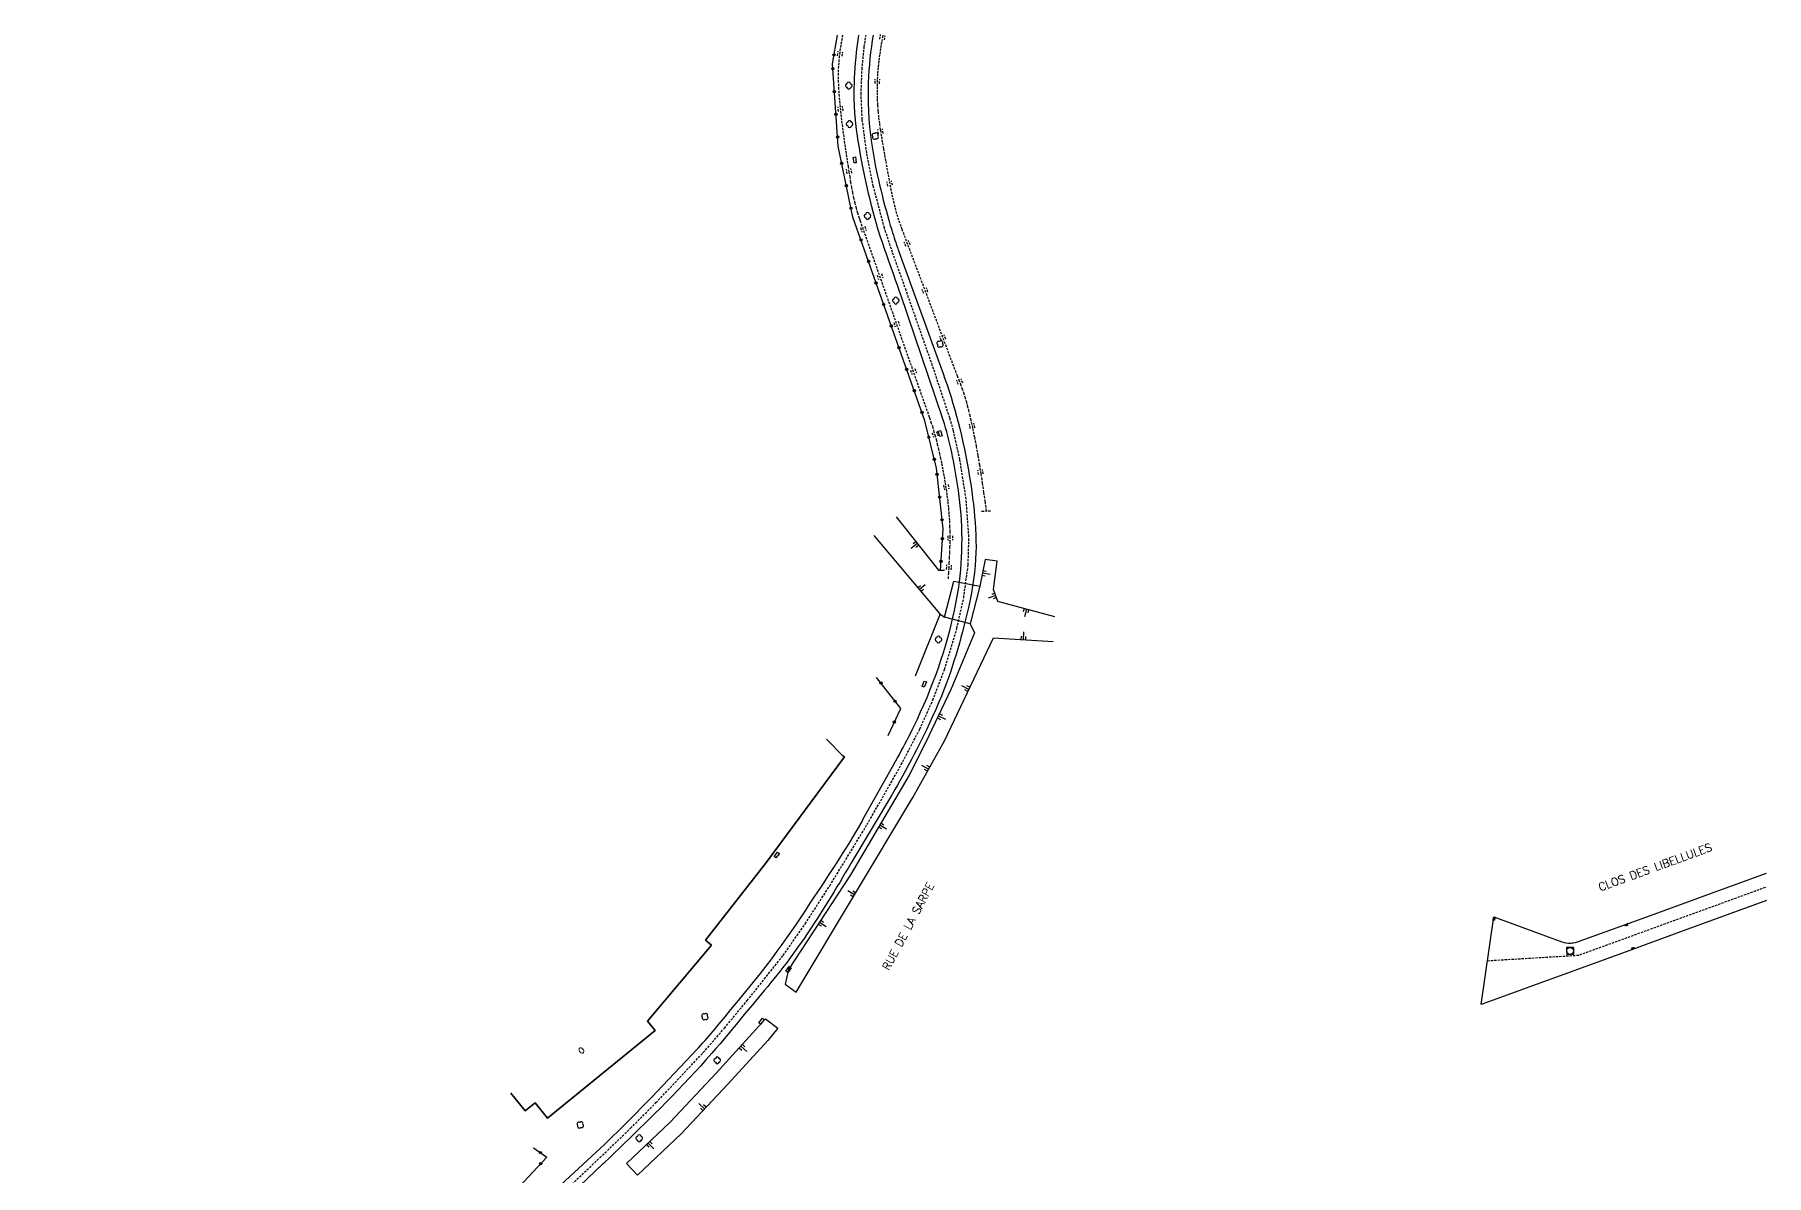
# Model space of a CAD drawing. Header units: millimetres. Extents: x 75000 to 76001, y 158000 to 159000.
# Drawn here: x 75621.4 to 76000, y 158750.7 to 159000.1 of the extents above; entities that cross this region are included whole.
import ezdxf
from ezdxf.enums import TextEntityAlignment as Align

# ---------------------------------------------------------------- set-up
doc = ezdxf.new("R2010")
doc.units = ezdxf.units.MM
doc.linetypes.add('DASHED', pattern=[0.75, 0.5, -0.25])
doc.layers.get('0').update_dxf_attribs({"linetype": 'CONTINUOUS'})
for name, color, linetype in [('W0001', 6, 'DASHED'), ('W0008', 7, 'CONTINUOUS'), ('W0100', 7, 'CONTINUOUS'), ('W0112', 1, 'DASHED'), ('W0120', 7, 'CONTINUOUS'), ('W0211', 2, 'CONTINUOUS'), ('W0220', 5, 'DASHED'), ('W0300', 7, 'CONTINUOUS'), ('W0322', 7, 'CONTINUOUS'), ('W0400', 7, 'CONTINUOUS'), ('W0420', 7, 'CONTINUOUS'), ('W0471', 7, 'CONTINUOUS'), ('W0989', 7, 'CONTINUOUS'), ('W0991', 7, 'CONTINUOUS')]:
    doc.layers.add(name, color=color, linetype=linetype)
doc.styles.get("Standard").update_dxf_attribs({"font": 'romans.shx', "width": 0.85})

# ---------------------------------------------------------------- blocks, each defined once
blk = doc.blocks.new('T400')
for p, q in [((-0.15, 0.3), (0.15, 0.3)), ((-0.15, -0.25), (-0.15, 0.3)), ((-0.15, 0.15), (0.15, 0.15)), ((-0.15, 0), (0.15, 0)), ((0.15, 0.3), (0.15, -0.25)), ((-0.15, -0.15), (0.15, -0.15)), ((-0.15, -0.25), (-0.15, -0.3)), ((-0.15, -0.3), (0.15, -0.3)), ((0.15, -0.3), (0.15, -0.25))]:
    blk.add_line(p, q)
blk = doc.blocks.new('T420')
for p, q in [((0.75, 0.75), (-0.75, 0.75)), ((-0.75, 0.75), (-0.75, -0.75)), ((0.75, 0.75), (0.75, -0.75)), ((0.75, -0.75), (-0.75, -0.75))]:
    blk.add_line(p, q)
blk.add_ellipse((0, 0), major_axis=(-0.53, 0.53), ratio=1, start_param=3.926991, end_param=10.210176)

msp = doc.modelspace()

# ---------------------------------------------------------------- linework, layer by layer
at = {"layer": 'W0001'}
msp.add_lwpolyline([(75733.36, 158743.72), (75744.98, 158754.59), (75751.67, 158761.03), (75757.22, 158766.62), (75767.56, 158777.55), (75772.17, 158782.91), (75777.16, 158788.94), (75785.03, 158798.81), (75789.84, 158805.72), (75795.21, 158814.02), (75803.39, 158827.42), (75810.86, 158840.53), (75814.9, 158848.3), (75817.75, 158854.62), (75820.31, 158861.33), (75823, 158870.31), (75824.5, 158876.97), (75825.48, 158884.22), (75825.64, 158890.31), (75825.03, 158898.59), (75823.66, 158907.23), (75822.23, 158913.62), (75821.45, 158916.31), (75817.93, 158927.03), (75811.92, 158944.16), (75808.92, 158952.52), (75807.17, 158957.83), (75804.74, 158967), (75803.29, 158974.28), (75802.32, 158981.59), (75802.07, 158987.09), (75802.27, 158992.56), (75802.77, 158997.44), (75803.12, 159000)], dxfattribs=at)
at = {"layer": 'W0001', "flags": 128}
msp.add_lwpolyline([(75939.01, 158797.66), (75958.95, 158798.86), (76000, 158813.79)], dxfattribs=at)
at = {"layer": 'W0008'}
for points in [[(75809.38, 158840.84), (75809.39, 158840.88), (75809.41, 158840.92), (75809.44, 158840.95), (75809.46, 158841), (75809.48, 158841.03), (75809.51, 158841.08), (75809.52, 158841.11), (75809.55, 158841.16), (75809.57, 158841.19), (75809.59, 158841.23), (75810.02, 158841.98), (75810.43, 158842.75), (75810.84, 158843.5), (75811.25, 158844.27), (75811.66, 158845.03), (75812.06, 158845.8), (75812.46, 158846.56), (75812.85, 158847.34), (75813.23, 158848.11), (75813.62, 158848.89), (75814.37, 158850.45), (75815.09, 158852.03), (75815.8, 158853.61), (75816.48, 158855.22), (75817.13, 158856.83), (75817.77, 158858.44), (75818.38, 158860.06), (75818.96, 158861.7), (75819.52, 158863.34), (75820.05, 158865), (75820.05, 158865), (75820.52, 158866.52), (75820.96, 158868.05), (75821.38, 158869.58), (75821.78, 158871.11), (75822.15, 158872.66), (75822.49, 158874.2), (75822.8, 158875.77), (75823.09, 158877.33), (75823.34, 158878.89), (75823.55, 158880.45), (75823.71, 158881.8), (75823.84, 158883.12), (75823.95, 158884.47), (75824.03, 158885.81), (75824.09, 158887.16), (75824.12, 158888.5), (75824.14, 158889.84), (75824.12, 158891.19), (75824.08, 158892.53), (75824.02, 158893.86), (75823.93, 158895.19), (75823.81, 158896.5), (75823.68, 158897.81), (75823.52, 158899.12), (75823.35, 158900.44), (75823.16, 158901.75), (75822.95, 158903.06), (75822.73, 158904.36), (75822.5, 158905.67), (75822.25, 158906.97), (75822.07, 158907.88), (75821.88, 158908.78), (75821.69, 158909.69), (75821.48, 158910.59), (75821.27, 158911.48), (75821.05, 158912.38), (75820.81, 158913.27), (75820.55, 158914.16), (75820.29, 158915.05), (75820, 158915.92), (75819.99, 158915.95), (75819.98, 158916), (75819.96, 158916.03), (75819.95, 158916.08), (75819.94, 158916.11), (75819.93, 158916.14), (75819.91, 158916.19), (75819.9, 158916.22), (75819.89, 158916.27), (75819.88, 158916.3), (75810.73, 158943.19), (75810.73, 158943.19), (75810.72, 158943.25), (75810.7, 158943.3), (75810.68, 158943.34), (75810.66, 158943.41), (75810.65, 158943.45), (75810.63, 158943.5), (75810.61, 158943.56), (75810.59, 158943.61), (75810.58, 158943.67), (75810.55, 158943.72), (75810.09, 158945.09), (75809.6, 158946.45), (75809.12, 158947.83), (75808.62, 158949.19), (75808.14, 158950.56), (75807.66, 158951.92), (75807.18, 158953.3), (75806.72, 158954.67), (75806.27, 158956.05), (75805.83, 158957.42), (75805.44, 158958.75), (75805.05, 158960.06), (75804.7, 158961.39), (75804.34, 158962.73), (75804.02, 158964.06), (75803.7, 158965.41), (75803.38, 158966.75), (75803.09, 158968.11), (75802.8, 158969.45), (75802.53, 158970.81), (75802.23, 158972.33), (75801.95, 158973.84), (75801.69, 158975.38), (75801.45, 158976.89), (75801.22, 158978.42), (75801.02, 158979.95), (75800.86, 158981.48), (75800.73, 158983.02), (75800.63, 158984.56), (75800.58, 158986.09), (75800.56, 158987.22), (75800.56, 158988.34), (75800.59, 158989.48), (75800.63, 158990.61), (75800.7, 158991.73), (75800.77, 158992.86), (75800.87, 158994), (75800.98, 158995.12), (75801.09, 158996.25), (75801.22, 158997.38), (75801.35, 158998.39), (75801.48, 158999.41), (75801.57, 159000)], [(75804.7, 159000), (75804.51, 158998.83), (75804.33, 158997.52), (75804.16, 158996.2), (75804.01, 158994.89), (75803.88, 158993.58), (75803.77, 158992.27), (75803.69, 158990.94), (75803.62, 158989.62), (75803.59, 158988.31), (75803.58, 158986.98), (75803.6, 158985.23), (75803.67, 158983.47), (75803.78, 158981.72), (75803.94, 158979.95), (75804.13, 158978.2), (75804.36, 158976.45), (75804.62, 158974.7), (75804.92, 158972.97), (75805.24, 158971.23), (75805.6, 158969.5), (75805.84, 158968.39), (75806.1, 158967.27), (75806.37, 158966.16), (75806.64, 158965.05), (75806.92, 158963.94), (75807.22, 158962.83), (75807.52, 158961.73), (75807.83, 158960.62), (75808.14, 158959.53), (75808.46, 158958.42), (75808.46, 158958.42), (75808.62, 158957.89), (75808.79, 158957.34), (75808.96, 158956.8), (75809.12, 158956.25), (75809.3, 158955.72), (75809.48, 158955.17), (75809.65, 158954.64), (75809.84, 158954.09), (75810.02, 158953.56), (75810.21, 158953.02), (75810.21, 158953.02), (75810.23, 158952.97), (75810.25, 158952.91), (75810.27, 158952.86), (75810.29, 158952.8), (75810.31, 158952.75), (75810.33, 158952.69), (75810.35, 158952.62), (75810.38, 158952.58), (75810.39, 158952.52), (75810.41, 158952.47), (75810.41, 158952.47), (75819.3, 158927.98), (75819.32, 158927.94), (75819.34, 158927.89), (75819.35, 158927.86), (75819.37, 158927.81), (75819.38, 158927.77), (75819.4, 158927.72), (75819.41, 158927.67), (75819.43, 158927.64), (75819.45, 158927.59), (75819.46, 158927.55), (75819.95, 158926.22), (75820.41, 158924.88), (75820.86, 158923.53), (75821.3, 158922.17), (75821.73, 158920.83), (75822.14, 158919.47), (75822.54, 158918.11), (75822.91, 158916.73), (75823.28, 158915.36), (75823.63, 158914), (75824, 158912.48), (75824.34, 158910.98), (75824.67, 158909.47), (75824.98, 158907.95), (75825.27, 158906.42), (75825.55, 158904.91), (75825.8, 158903.38), (75826.04, 158901.84), (75826.26, 158900.31), (75826.46, 158898.77), (75826.62, 158897.44), (75826.77, 158896.11), (75826.89, 158894.78), (75827, 158893.45), (75827.09, 158892.12), (75827.15, 158890.78), (75827.19, 158889.45), (75827.2, 158888.12), (75827.17, 158886.8), (75827.11, 158885.47), (75827.01, 158883.98), (75826.85, 158882.5), (75826.66, 158881.02), (75826.45, 158879.55), (75826.19, 158878.08), (75825.91, 158876.61), (75825.59, 158875.14), (75825.27, 158873.67), (75824.91, 158872.22), (75824.55, 158870.77), (75824.23, 158869.52), (75823.89, 158868.28), (75823.55, 158867.05), (75823.2, 158865.83), (75822.83, 158864.59), (75822.45, 158863.38), (75822.06, 158862.16), (75821.66, 158860.95), (75821.23, 158859.73), (75820.8, 158858.53), (75820.8, 158858.53), (75820.23, 158857.03), (75819.63, 158855.52), (75819.02, 158854.03), (75818.38, 158852.55), (75817.71, 158851.06), (75817.04, 158849.59), (75816.34, 158848.12), (75815.64, 158846.67), (75814.91, 158845.22), (75814.19, 158843.77), (75813.69, 158842.8), (75813.18, 158841.81), (75812.66, 158840.84), (75812.15, 158839.89), (75811.63, 158838.92), (75811.1, 158837.97), (75810.57, 158837), (75810.03, 158836.05), (75809.48, 158835.11), (75808.93, 158834.16), (75808.91, 158834.12), (75808.88, 158834.08), (75808.86, 158834.05), (75808.84, 158834), (75808.81, 158833.97), (75808.79, 158833.92), (75808.77, 158833.89), (75808.74, 158833.84), (75808.72, 158833.81), (75808.7, 158833.77)], [(75732.57, 158745.11), (75746.05, 158757.58), (75746.05, 158757.58), (75750.66, 158762.08), (75756.15, 158767.67), (75756.15, 158767.67), (75766.27, 158778.36), (75766.3, 158778.39), (75766.33, 158778.42), (75766.36, 158778.45), (75766.39, 158778.48), (75766.42, 158778.52), (75766.45, 158778.55), (75766.48, 158778.58), (75766.52, 158778.61), (75766.55, 158778.64), (75766.57, 158778.69), (75767.04, 158779.17), (75767.49, 158779.69), (75767.95, 158780.19), (75768.4, 158780.7), (75768.84, 158781.22), (75769.28, 158781.73), (75769.72, 158782.27), (75770.16, 158782.78), (75770.59, 158783.31), (75771.03, 158783.84), (75771.03, 158783.84), (75772.33, 158785.41), (75773.62, 158786.97), (75774.92, 158788.55), (75776.22, 158790.11), (75777.5, 158791.69), (75778.77, 158793.28), (75780.04, 158794.88), (75781.29, 158796.48), (75782.52, 158798.09), (75783.73, 158799.72), (75784.8, 158801.2), (75785.86, 158802.67), (75786.9, 158804.17), (75787.93, 158805.67), (75788.95, 158807.19), (75789.96, 158808.69), (75790.96, 158810.22), (75791.97, 158811.73), (75792.96, 158813.25), (75793.96, 158814.78), (75794.82, 158816.09), (75795.68, 158817.41), (75796.54, 158818.72), (75797.39, 158820.05), (75798.23, 158821.38), (75799.07, 158822.7), (75799.89, 158824.03), (75800.7, 158825.38), (75801.49, 158826.73), (75802.27, 158828.09), (75802.27, 158828.09), (75802.29, 158828.14), (75802.31, 158828.17), (75802.34, 158828.22), (75802.36, 158828.25), (75802.38, 158828.3), (75802.4, 158828.34), (75802.42, 158828.38), (75802.45, 158828.42), (75802.47, 158828.45), (75802.48, 158828.5), (75809.38, 158840.84)], [(75808.7, 158833.77), (75800.07, 158819.27), (75800.07, 158819.27), (75800.05, 158819.23), (75800.02, 158819.19), (75800, 158819.16), (75799.98, 158819.12), (75799.95, 158819.08), (75799.93, 158819.05), (75799.91, 158819), (75799.89, 158818.97), (75799.87, 158818.92), (75799.84, 158818.89), (75799.23, 158817.86), (75798.62, 158816.83), (75798.01, 158815.81), (75797.39, 158814.78), (75796.77, 158813.77), (75796.16, 158812.75), (75795.53, 158811.72), (75794.9, 158810.7), (75794.27, 158809.69), (75793.63, 158808.69), (75792.81, 158807.39), (75791.98, 158806.11), (75791.15, 158804.84), (75790.3, 158803.56), (75789.44, 158802.31), (75788.56, 158801.06), (75787.68, 158799.81), (75786.78, 158798.58), (75785.88, 158797.36), (75784.95, 158796.14), (75784.3, 158795.31), (75783.64, 158794.48), (75782.98, 158793.67), (75782.32, 158792.86), (75781.66, 158792.05), (75780.98, 158791.23), (75780.31, 158790.42), (75779.64, 158789.61), (75778.97, 158788.81), (75778.29, 158788), (75777.41, 158786.94), (75776.53, 158785.88), (75775.66, 158784.81), (75774.77, 158783.73), (75773.89, 158782.67), (75773.01, 158781.61), (75772.12, 158780.56), (75771.23, 158779.5), (75770.34, 158778.45), (75769.43, 158777.41), (75768.22, 158776.05), (75767, 158774.69), (75765.77, 158773.34), (75764.52, 158772.02), (75763.27, 158770.69), (75762.01, 158769.38), (75760.73, 158768.06), (75759.46, 158766.75), (75758.18, 158765.45), (75756.89, 158764.17), (75755.81, 158763.09), (75754.73, 158762.02), (75753.64, 158760.95), (75752.55, 158759.88), (75751.46, 158758.81), (75750.37, 158757.75), (75749.27, 158756.69), (75748.17, 158755.64), (75747.07, 158754.59), (75745.97, 158753.53), (75745.93, 158753.5), (75745.9, 158753.47), (75745.87, 158753.44), (75745.83, 158753.41), (75745.8, 158753.38), (75745.77, 158753.34), (75745.73, 158753.31), (75745.7, 158753.28), (75745.66, 158753.25), (75745.62, 158753.22), (75732.12, 158740.38)]]:
    msp.add_lwpolyline(points, dxfattribs=at)
at = {"layer": 'W0008', "flags": 128}
msp.add_lwpolyline([(76000, 158810.82), (75981.23, 158803.98), (75969.31, 158799.63), (75937.62, 158788.07), (75940.39, 158807.24), (75955.28, 158801.77, 0.08379), (75957.22, 158801.51, 0.05478), (75958.48, 158801.69), (75975.48, 158807.85), (75990.2, 158813.21), (76000, 158816.79)], format="xyb", dxfattribs=at)
at = {"layer": 'W0100'}
msp.add_lwpolyline([(75725.48, 158768.73), (75728.61, 158764.84), (75730.77, 158766.58), (75733.51, 158763.2), (75757.07, 158782.39), (75755.38, 158784.47), (75769.34, 158801.08), (75768.05, 158802.16), (75781.2, 158818.91), (75798.41, 158842.19), (75798.04, 158842.45), (75794.53, 158846.08), (75798.04, 158842.45), (75798.41, 158842.19), (75781.2, 158818.91), (75768.05, 158802.16), (75769.34, 158801.08), (75755.38, 158784.47), (75757.07, 158782.39), (75733.51, 158763.2), (75730.77, 158766.58), (75728.61, 158764.84), (75725.48, 158768.73)], dxfattribs=at)
at = {"layer": 'W0112'}
msp.add_lwpolyline([(75828.37, 158895.91), (75830.55, 158896.05)], dxfattribs=at)
at = {"layer": 'W0120'}
for points in [[(75820.31, 158872.75), (75822.31, 158880.66)], [(75822.31, 158880.66), (75828.04, 158879.55)], [(75828.04, 158879.55), (75825.92, 158871.27)], [(75825.92, 158871.27), (75820.31, 158872.75)]]:
    msp.add_lwpolyline(points, dxfattribs=at)
at = {"layer": 'W0211'}
for points in [[(75809.7, 158894.69), (75818.98, 158883), (75820.29, 158883.06)], [(75804.87, 158890.62), (75819.19, 158873.55), (75820.31, 158872.75)], [(75814.34, 158888.84), (75812.99, 158887.77)], [(75814.02, 158889.23), (75813.44, 158888.77)], [(75814.65, 158888.45), (75814.06, 158887.98)], [(75844.45, 158872.84), (75831.98, 158876.2), (75831.02, 158878.84), (75831.84, 158884.97), (75829.16, 158885.38), (75828.04, 158879.55)], [(75828.5, 158881.97), (75829.23, 158881.83)], [(75828.59, 158882.45), (75830.29, 158882.14)], [(75828.7, 158882.95), (75829.43, 158882.81)], [(75814.47, 158879.19), (75815.04, 158879.66)], [(75814.79, 158878.8), (75816.1, 158879.91)], [(75815.11, 158878.42), (75815.68, 158878.89)], [(75831.33, 158877.98), (75830.62, 158877.73)], [(75831.5, 158877.52), (75829.88, 158876.92)], [(75831.67, 158877.05), (75830.97, 158876.8)], [(75837.73, 158874.66), (75837.54, 158873.92)], [(75838.22, 158874.52), (75837.77, 158872.86)], [(75838.7, 158874.39), (75838.51, 158873.67)], [(75825.92, 158871.27), (75826.88, 158869.31), (75821.78, 158857.09), (75816.15, 158845.27), (75812.61, 158838.25), (75799.73, 158816.42), (75786.19, 158795.73), (75785.46, 158792.56), (75787.84, 158790.77), (75813.41, 158833.31), (75820.27, 158845.69), (75831.04, 158868.27), (75844.09, 158867.41)], [(75837.07, 158867.88), (75837.12, 158868.62)], [(75837.56, 158867.84), (75837.68, 158869.55)], [(75838.06, 158867.81), (75838.12, 158868.55)], [(75825.66, 158856.98), (75824.1, 158857.72)], [(75825.44, 158856.53), (75824.77, 158856.84)], [(75825.87, 158857.44), (75825.2, 158857.75)], [(75819.18, 158851.64), (75819.86, 158851.31)], [(75818.75, 158850.73), (75819.43, 158850.41)], [(75818.97, 158851.19), (75820.52, 158850.44)], [(75816.84, 158839.5), (75815.34, 158840.33)], [(75817.08, 158839.94), (75816.42, 158840.3)], [(75816.59, 158839.06), (75815.94, 158839.42)], [(75805.91, 158826.91), (75806.56, 158826.53)], [(75806.17, 158827.34), (75807.65, 158826.47)], [(75806.42, 158827.77), (75807.07, 158827.39)], [(75800.62, 158812.05), (75799.15, 158812.92)], [(75800.37, 158811.61), (75799.73, 158812)], [(75800.88, 158812.47), (75800.24, 158812.86)], [(75792.96, 158806.08), (75794.4, 158805.14)], [(75793.23, 158806.5), (75793.86, 158806.08)], [(75792.69, 158805.66), (75793.31, 158805.25)], [(75753.19, 158750.77), (75750.8, 158753.31), (75760.27, 158762.28), (75770.36, 158773.06), (75781.2, 158784.91), (75783.86, 158782.94), (75781.65, 158780.23), (75772.91, 158770.69), (75762.73, 158759.81), (75753.19, 158750.77), (75753.19, 158750.77)], [(75775.44, 158778.61), (75775.99, 158778.11)], [(75775.77, 158778.98), (75777.05, 158777.83)], [(75776.11, 158779.34), (75776.66, 158778.84)], [(75767.83, 158765.25), (75766.57, 158766.44)], [(75767.48, 158764.89), (75766.94, 158765.41)], [(75768.17, 158765.62), (75767.62, 158766.12)], [(75755.17, 158757.45), (75755.69, 158756.91)], [(75755.53, 158757.8), (75756.72, 158756.55)], [(75755.9, 158758.14), (75756.41, 158757.59)]]:
    msp.add_lwpolyline(points, dxfattribs=at)
at = {"layer": 'W0220'}
for points in [[(75821.16, 158881.16), (75821.22, 158882.3), (75821.29, 158883.44), (75821.35, 158884.58), (75821.41, 158885.72), (75821.46, 158886.86), (75821.5, 158887.98), (75821.52, 158889.12), (75821.53, 158890.27), (75821.52, 158891.41), (75821.49, 158892.55), (75821.49, 158892.55), (75821.44, 158893.94), (75821.34, 158895.33), (75821.22, 158896.72), (75821.07, 158898.11), (75820.9, 158899.5), (75820.7, 158900.89), (75820.48, 158902.27), (75820.25, 158903.66), (75819.99, 158905.03), (75819.72, 158906.41), (75819.52, 158907.39), (75819.3, 158908.38), (75819.09, 158909.34), (75818.85, 158910.31), (75818.61, 158911.3), (75818.35, 158912.27), (75818.08, 158913.22), (75817.8, 158914.17), (75817.49, 158915.12), (75817.17, 158916.08), (75817.16, 158916.11), (75817.14, 158916.16), (75817.13, 158916.19), (75817.12, 158916.22), (75817.1, 158916.27), (75817.09, 158916.3), (75817.08, 158916.33), (75817.07, 158916.38), (75817.05, 158916.41), (75817.04, 158916.44), (75801.91, 158959.39), (75801.9, 158959.45), (75801.88, 158959.52), (75801.86, 158959.56), (75801.84, 158959.62), (75801.82, 158959.67), (75801.8, 158959.73), (75801.78, 158959.78), (75801.76, 158959.84), (75801.74, 158959.91), (75801.72, 158959.95), (75801.37, 158961.05), (75801.05, 158962.16), (75800.76, 158963.27), (75800.5, 158964.39), (75800.27, 158965.52), (75800.05, 158966.66), (75799.85, 158967.8), (75799.66, 158968.94), (75799.48, 158970.08), (75799.31, 158971.22), (75799.09, 158972.67), (75798.87, 158974.12), (75798.65, 158975.59), (75798.44, 158977.05), (75798.23, 158978.5), (75798.04, 158979.97), (75797.85, 158981.42), (75797.69, 158982.88), (75797.53, 158984.34), (75797.4, 158985.81), (75797.34, 158986.58), (75797.28, 158987.34), (75797.23, 158988.11), (75797.19, 158988.88), (75797.16, 158989.64), (75797.14, 158990.41), (75797.13, 158991.17), (75797.14, 158991.94), (75797.16, 158992.7), (75797.2, 158993.45), (75797.2, 158993.45), (75797.32, 158995.02), (75797.5, 158996.56), (75797.74, 158998.09), (75798.03, 158999.64), (75798.11, 159000)], [(75806.84, 159000), (75806.8, 158999.81), (75806.55, 158998.44), (75806.32, 158997.06), (75806.11, 158995.69), (75805.94, 158994.31), (75805.79, 158992.94), (75805.67, 158991.55), (75805.59, 158990.17), (75805.55, 158988.78), (75805.55, 158987.41), (75805.59, 158986.02), (75805.59, 158986.02), (75805.66, 158984.66), (75805.77, 158983.28), (75805.91, 158981.92), (75806.09, 158980.56), (75806.28, 158979.2), (75806.5, 158977.84), (75806.73, 158976.48), (75806.96, 158975.12), (75807.2, 158973.77), (75807.45, 158972.41), (75807.7, 158970.94), (75807.97, 158969.48), (75808.23, 158968.02), (75808.52, 158966.56), (75808.81, 158965.11), (75809.14, 158963.67), (75809.49, 158962.23), (75809.89, 158960.81), (75810.33, 158959.41), (75810.81, 158958.02), (75810.81, 158958.02), (75810.83, 158957.97), (75810.84, 158957.94), (75810.86, 158957.89), (75810.88, 158957.84), (75810.89, 158957.81), (75810.91, 158957.77), (75810.92, 158957.73), (75810.94, 158957.69), (75810.95, 158957.64), (75810.97, 158957.61), (75823.04, 158925.58), (75823.04, 158925.56), (75823.04, 158925.56), (75823.04, 158925.56), (75823.04, 158925.56), (75823.04, 158925.56), (75823.04, 158925.56), (75823.04, 158925.56), (75823.04, 158925.56), (75823.04, 158925.56), (75823.04, 158925.56), (75823.04, 158925.56), (75823.43, 158924.66), (75823.8, 158923.73), (75824.13, 158922.8), (75824.45, 158921.86), (75824.75, 158920.91), (75825.03, 158919.95), (75825.29, 158919), (75825.54, 158918.03), (75825.77, 158917.06), (75826, 158916.09), (75826.44, 158914.09), (75826.85, 158912.09), (75827.23, 158910.09), (75827.59, 158908.08), (75827.93, 158906.06), (75828.25, 158904.05), (75828.56, 158902.03), (75828.86, 158900), (75829.16, 158897.98), (75829.45, 158895.97), (75829.45, 158895.97)], [(75806.16, 158999.12), (75806.31, 159000)], [(75806.31, 159000), (75806.33, 159000.11)], [(75807.15, 158998.95), (75807.31, 158999.94)], [(75796.93, 158995.5), (75797.05, 158996.5)], [(75797.92, 158995.39), (75798.05, 158996.38)], [(75805.11, 158989.41), (75805.14, 158990.41)], [(75806.11, 158989.39), (75806.14, 158990.38)], [(75797.12, 158983.34), (75797.02, 158984.34)], [(75798.12, 158983.47), (75798.01, 158984.45)], [(75805.9, 158978.38), (75805.73, 158979.36)], [(75806.89, 158978.53), (75806.72, 158979.52)], [(75799.04, 158969.69), (75798.88, 158970.67)], [(75800.02, 158969.84), (75799.86, 158970.83)], [(75807.92, 158966.97), (75807.72, 158967.95)], [(75808.9, 158967.17), (75808.7, 158968.16)], [(75801.91, 158957.91), (75802.24, 158956.95)], [(75802.86, 158958.23), (75803.19, 158957.3)], [(75811.88, 158953.78), (75811.52, 158954.72)], [(75812.81, 158954.14), (75812.45, 158955.08)], [(75805.57, 158947.53), (75805.9, 158946.58)], [(75806.51, 158947.86), (75806.84, 158946.92)], [(75815.75, 158943.5), (75815.4, 158944.44)], [(75816.69, 158943.84), (75816.34, 158944.78)], [(75809.22, 158937.16), (75809.55, 158936.2)], [(75810.16, 158937.48), (75810.49, 158936.55)], [(75819.62, 158933.2), (75819.27, 158934.14)], [(75820.56, 158933.55), (75820.21, 158934.48)], [(75812.88, 158926.78), (75813.2, 158925.83)], [(75813.81, 158927.11), (75814.15, 158926.17)], [(75823.34, 158923.59), (75823.02, 158924.55)], [(75824.29, 158923.92), (75823.97, 158924.86)], [(75817.62, 158913.08), (75817.92, 158912.12)], [(75818.57, 158913.38), (75818.88, 158912.42)], [(75825.96, 158913.95), (75825.76, 158914.94)], [(75826.94, 158914.16), (75826.74, 158915.14)], [(75827.77, 158903.92), (75827.62, 158904.92)], [(75828.75, 158904.08), (75828.6, 158905.06)], [(75820.09, 158901.59), (75820.27, 158900.61)], [(75821.08, 158901.77), (75821.25, 158900.78)], [(75821.05, 158890.53), (75821.07, 158889.53)], [(75822.05, 158890.56), (75822.07, 158889.56)], [(75820.77, 158883.17), (75820.84, 158884.17)], [(75821.77, 158883.12), (75821.84, 158884.11)]]:
    msp.add_lwpolyline(points, dxfattribs=at)
at = {"layer": 'W0300'}
for centre, radius, start, end in [((75799.03, 158988.98), 0.393, 96.8428, 263.1572), ((75799.38, 158989.34), 0.4, 4.4846, 175.5154), ((75799.38, 158988.62), 0.4, 184.4846, 355.5154), ((75799.73, 158988.98), 0.393, 276.8428, 83.1572), ((75799.19, 158980.56), 0.393, 96.8428, 263.1572), ((75799.54, 158980.92), 0.4, 4.4846, 175.5154), ((75799.54, 158980.2), 0.4, 184.4846, 355.5154), ((75799.89, 158980.56), 0.393, 276.8428, 83.1572), ((75804.88, 158978.12), 0.395, 60.3956, 229.0283), ((75804.97, 158977.64), 0.398, 151.9275, 318.1798), ((75805.37, 158978.22), 0.406, 329.9816, 139.6355), ((75805.45, 158977.72), 0.392, 241.3895, 49.0283), ((75803.48, 158960.84), 0.4, 4.4846, 175.5154), ((75803.13, 158960.48), 0.393, 96.8428, 263.1572), ((75803.48, 158960.12), 0.4, 184.4846, 355.5154), ((75803.84, 158960.48), 0.393, 276.8428, 83.1572), ((75809.31, 158941.98), 0.393, 96.8428, 263.1572), ((75809.66, 158942.34), 0.4, 4.4846, 175.5154), ((75810.02, 158941.98), 0.393, 276.8428, 83.1572), ((75809.66, 158941.62), 0.4, 184.4846, 355.5154), ((75819.06, 158932.66), 0.409, 61.4769, 229.6355), ((75819.15, 158932.17), 0.392, 151.3895, 319.8991), ((75819.55, 158932.75), 0.398, 331.9275, 138.1798), ((75819.64, 158932.25), 0.392, 241.3895, 49.8991), ((75818.63, 158867.88), 0.393, 96.8428, 263.1572), ((75818.98, 158868.23), 0.4, 4.4846, 175.5154), ((75818.98, 158867.52), 0.4, 184.4846, 355.5154), ((75819.34, 158867.88), 0.393, 276.8428, 83.1572), ((75767.64, 158785.62), 0.405, 62.4472, 227.3533), ((75767.73, 158785.14), 0.398, 151.9275, 318.1798), ((75768.12, 158785.72), 0.398, 331.9275, 138.1798), ((75768.22, 158785.22), 0.395, 240.3955, 51.3402), ((75770.27, 158775.88), 0.393, 96.8428, 263.1572), ((75770.62, 158776.23), 0.4, 4.4846, 175.5154), ((75770.97, 158775.88), 0.393, 276.8428, 83.1572), ((75770.62, 158775.52), 0.4, 184.4846, 355.5154), ((75740.38, 158761.95), 0.405, 62.4472, 227.3533), ((75740.47, 158761.47), 0.398, 151.9275, 318.1798), ((75740.88, 158762.05), 0.392, 331.3895, 139.8991), ((75740.96, 158761.56), 0.409, 241.4769, 49.6355), ((75753.21, 158758.83), 0.393, 96.8428, 263.1572), ((75753.56, 158759.19), 0.4, 4.4846, 175.5154), ((75753.56, 158758.47), 0.4, 184.4846, 355.5154), ((75753.91, 158758.83), 0.393, 276.8428, 83.1572)]:
    msp.add_arc(centre, radius, start, end, dxfattribs=at)
at = {"layer": 'W0322'}
for points in [[(75819.43, 158882.95), (75819.98, 158892.05), (75818.53, 158905.3), (75816.02, 158915.66), (75800.27, 158960.22), (75797.09, 158975.7), (75797.09, 158975.7), (75795.81, 158993.72), (75796.91, 159000)], [(75819.36, 158873.47), (75813.91, 158859.84)], [(75807.97, 158846.91), (75810.73, 158852.81), (75805.47, 158859.59)], [(75730.45, 158756.72), (75733.37, 158754.72), (75617, 158629.97), (75608.7, 158640.62)]]:
    msp.add_lwpolyline(points, dxfattribs=at)
for centre, radius in [((75796.16, 158995.69), 0.247), ((75795.89, 158992.67), 0.254), ((75796.24, 158987.67), 0.263), ((75796.59, 158982.69), 0.254), ((75796.95, 158977.7), 0.254), ((75797.85, 158971.97), 0.254), ((75798.85, 158967.08), 0.247), ((75799.86, 158962.17), 0.247), ((75802.02, 158955.25), 0.247), ((75803.69, 158950.55), 0.254), ((75805.35, 158945.83), 0.247), ((75807.02, 158941.11), 0.247), ((75808.69, 158936.39), 0.256), ((75810.35, 158931.69), 0.247), ((75812.02, 158926.97), 0.254), ((75813.69, 158922.25), 0.256), ((75815.36, 158917.55), 0.254), ((75816.88, 158912.11), 0.247), ((75818.06, 158907.25), 0.247), ((75818.68, 158903.97), 0.256), ((75819.22, 158899), 0.247), ((75819.76, 158894.03), 0.247), ((75819.85, 158889.94), 0.254), ((75819.55, 158884.95), 0.247), ((75806.44, 158858.34), 0.254), ((75809.5, 158854.39), 0.247), ((75809.35, 158849.86), 0.254), ((75731.91, 158755.72), 0.247), ((75732, 158753.27), 0.247)]:
    msp.add_circle(centre, radius, dxfattribs=at)
at = {"layer": 'W0471'}
for points in [[(75800.32, 158973.28), (75800.81, 158973.36), (75801.01, 158972.12), (75800.52, 158972.05), (75800.32, 158973.28)], [(75819.79, 158912.38), (75819.31, 158912.23), (75818.95, 158913.44), (75819.44, 158913.58), (75819.79, 158912.38)], [(75815.88, 158858.8), (75816.34, 158858.61), (75815.89, 158857.45), (75815.43, 158857.64), (75815.88, 158858.8)], [(75783.45, 158820.11), (75783.05, 158820.41), (75783.8, 158821.41), (75784.2, 158821.11), (75783.45, 158820.11)], [(75786.36, 158796.39), (75786.77, 158796.09), (75786.02, 158795.08), (75785.61, 158795.38), (75786.36, 158796.39)], [(75780.48, 158785.06), (75780.88, 158784.75), (75780.09, 158783.78), (75779.7, 158784.09), (75780.48, 158785.06)]]:
    msp.add_lwpolyline(points, dxfattribs=at)

# ---------------------------------------------------------------- block references
at = {"layer": 'W0400'}
for p, rotation in [((75940.48, 158806.81), 171.798357970436), ((75969.4, 158805.47), 109.9267727679622), ((75970.81, 158800.36), 290.0293783989364)]:
    msp.add_blockref('T400', p, dxfattribs=dict(at, rotation=rotation))
at = {"layer": 'W0420', "rotation": 0.5534585254810502}
msp.add_blockref('T420', (75957.09, 158799.79), dxfattribs=at)

# ---------------------------------------------------------------- texts
at = {"layer": 'W0989'}
for s, rotation, p in [('CLOS DES LIBELLULES', 19.995, (75975.7, 158818.13)), ('RUE DE LA SARPE', 62, (75812.36, 158805.18))]:
    msp.add_text(s, height=1.75, rotation=rotation, dxfattribs=at).set_placement(p, align=Align.MIDDLE)
at = {"layer": 'W0991'}
msp.add_text('O', height=1.25, rotation=39, dxfattribs=at).set_placement((75740.92, 158778.03), align=Align.MIDDLE)

doc.saveas('drawing.dxf')
